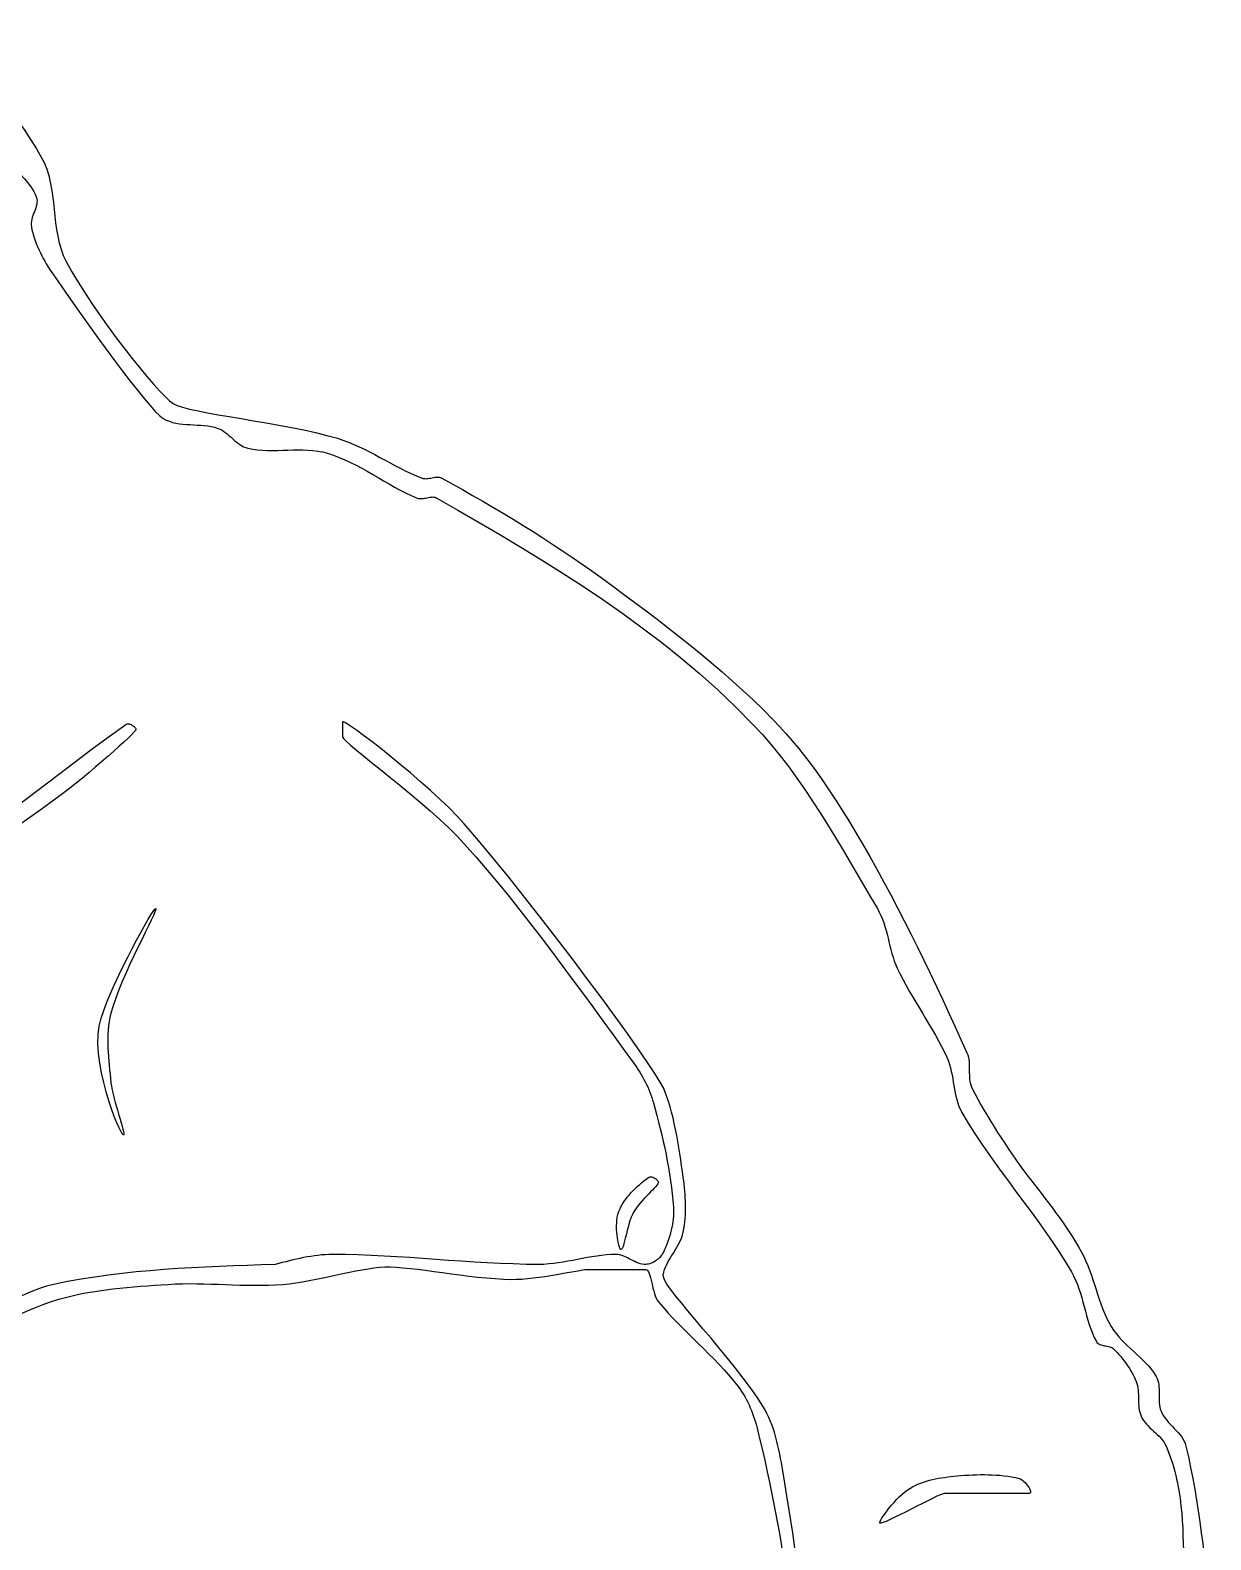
# Model space of a CAD drawing. Extents: x 4 to 678, y 18 to 648.
# Drawn here: x 383.8 to 621, y 326.7 to 630 of the extents above; entities that cross this region are included whole.
import ezdxf

# ---------------------------------------------------------------- set-up
doc = ezdxf.new("R2010")
doc.units = 0
doc.layers.add('Poly', color=3, linetype='CONTINUOUS')

msp = doc.modelspace()

# ---------------------------------------------------------------- linework, layer by layer
at = {"layer": 'Poly'}
for points in [[(364.5, 630), (366.08, 628.63), (367.63, 627.23), (369.16, 625.8), (370.66, 624.33), (372.13, 622.84), (373.57, 621.31), (374.98, 619.76), (376.36, 618.17), (377.7, 616.56), (379.01, 614.91), (380.28, 613.24), (381.51, 611.55), (382.7, 609.82), (383.84, 608.07), (384.94, 606.3), (386, 604.5)], [(379, 604.5), (379.31, 603.96), (379.66, 603.44), (380.04, 602.94), (380.44, 602.45), (380.86, 601.97), (381.29, 601.5), (381.73, 601.04), (382.17, 600.57), (382.6, 600.11), (383.02, 599.64), (383.43, 599.15), (383.81, 598.66), (384.16, 598.15), (384.48, 597.62), (384.77, 597.07), (385, 596.5)], [(386, 604.5), (386.61, 603.3), (387.1, 602.06), (387.49, 600.78), (387.81, 599.47), (388.05, 598.14), (388.25, 596.78), (388.42, 595.41), (388.56, 594.03), (388.71, 592.66), (388.86, 591.28), (389.05, 589.92), (389.29, 588.58), (389.58, 587.26), (389.96, 585.97), (390.42, 584.71), (391, 583.5)], [(385, 596.5), (385.1, 596.14), (385.14, 595.78), (385.13, 595.41), (385.08, 595.04), (384.99, 594.66), (384.88, 594.29), (384.75, 593.91), (384.61, 593.53), (384.46, 593.15), (384.32, 592.77), (384.19, 592.39), (384.08, 592.01), (384, 591.63), (383.96, 591.25), (383.95, 590.87), (384, 590.5)], [(384, 590.5), (384.13, 589.9), (384.28, 589.3), (384.45, 588.71), (384.63, 588.12), (384.84, 587.53), (385.06, 586.95), (385.29, 586.38), (385.54, 585.81), (385.81, 585.24), (386.09, 584.69), (386.38, 584.14), (386.68, 583.59), (386.99, 583.06), (387.32, 582.53), (387.66, 582.01), (388, 581.5)], [(391, 583.5), (392.13, 581.47), (393.41, 579.35), (394.8, 577.15), (396.28, 574.91), (397.83, 572.65), (399.43, 570.41), (401.04, 568.21), (402.66, 566.08), (404.24, 564.05), (405.77, 562.15), (407.23, 560.4), (408.58, 558.84), (409.81, 557.49), (410.89, 556.38), (411.79, 555.54), (412.5, 555)], [(388, 581.5), (389.37, 579.51), (390.85, 577.39), (392.41, 575.16), (394.03, 572.86), (395.69, 570.53), (397.37, 568.2), (399.04, 565.89), (400.7, 563.65), (402.3, 561.51), (403.84, 559.5), (405.3, 557.65), (406.64, 555.99), (407.85, 554.57), (408.91, 553.4), (409.8, 552.54), (410.5, 552)], [(412.5, 555), (413.28, 554.62), (414.39, 554.25), (415.81, 553.88), (417.49, 553.5), (419.4, 553.13), (421.51, 552.74), (423.77, 552.35), (426.16, 551.95), (428.64, 551.53), (431.17, 551.1), (433.72, 550.65), (436.25, 550.17), (438.73, 549.67), (441.12, 549.15), (443.39, 548.59), (445.5, 548)], [(410.5, 552), (411.1, 551.67), (411.73, 551.41), (412.39, 551.2), (413.06, 551.05), (413.74, 550.93), (414.44, 550.84), (415.15, 550.78), (415.87, 550.74), (416.59, 550.7), (417.31, 550.67), (418.03, 550.62), (418.74, 550.56), (419.45, 550.48), (420.15, 550.36), (420.83, 550.21), (421.5, 550)], [(421.5, 550), (421.92, 549.83), (422.31, 549.62), (422.69, 549.38), (423.06, 549.11), (423.42, 548.83), (423.78, 548.52), (424.12, 548.21), (424.47, 547.9), (424.82, 547.59), (425.17, 547.29), (425.53, 547), (425.89, 546.74), (426.27, 546.5), (426.66, 546.29), (427.07, 546.12), (427.5, 546)], [(427.5, 546), (428.48, 545.81), (429.47, 545.68), (430.47, 545.6), (431.48, 545.56), (432.49, 545.55), (433.5, 545.56), (434.52, 545.59), (435.53, 545.62), (436.55, 545.65), (437.56, 545.67), (438.57, 545.66), (439.57, 545.63), (440.57, 545.55), (441.55, 545.43), (442.53, 545.25), (443.5, 545)], [(445.5, 548), (446.62, 547.64), (447.71, 547.23), (448.79, 546.78), (449.86, 546.3), (450.92, 545.8), (451.97, 545.27), (453.02, 544.72), (454.05, 544.16), (455.09, 543.6), (456.13, 543.04), (457.17, 542.48), (458.22, 541.94), (459.27, 541.41), (460.34, 540.91), (461.41, 540.44), (462.5, 540)], [(443.5, 545), (444.69, 544.61), (445.87, 544.17), (447.02, 543.68), (448.15, 543.15), (449.28, 542.59), (450.39, 541.99), (451.49, 541.37), (452.59, 540.74), (453.68, 540.1), (454.77, 539.46), (455.87, 538.83), (456.97, 538.21), (458.08, 537.61), (459.21, 537.04), (460.35, 536.5), (461.5, 536)], [(462.5, 540), (462.74, 539.93), (462.98, 539.89), (463.23, 539.88), (463.49, 539.89), (463.75, 539.92), (464.01, 539.96), (464.27, 540.01), (464.53, 540.06), (464.79, 540.12), (465.05, 540.16), (465.31, 540.19), (465.56, 540.21), (465.8, 540.2), (466.04, 540.17), (466.28, 540.1), (466.5, 540)], [(466.5, 540), (468.56, 538.85), (470.62, 537.69), (472.67, 536.52), (474.71, 535.34), (476.75, 534.15), (478.78, 532.94), (480.8, 531.72), (482.81, 530.49), (484.82, 529.24), (486.81, 527.97), (488.79, 526.69), (490.76, 525.39), (492.72, 524.07), (494.66, 522.74), (496.59, 521.38), (498.5, 520)], [(461.5, 536), (461.74, 535.92), (461.98, 535.88), (462.23, 535.87), (462.48, 535.88), (462.74, 535.91), (463, 535.95), (463.27, 536), (463.53, 536.06), (463.79, 536.11), (464.05, 536.16), (464.31, 536.19), (464.56, 536.21), (464.81, 536.2), (465.05, 536.17), (465.28, 536.1), (465.5, 536)], [(465.5, 536), (469.73, 533.56), (473.96, 531.11), (478.17, 528.64), (482.36, 526.13), (486.53, 523.58), (490.66, 520.98), (494.76, 518.33), (498.82, 515.61), (502.82, 512.81), (506.77, 509.94), (510.66, 506.97), (514.49, 503.91), (518.24, 500.74), (521.91, 497.45), (525.5, 494.04), (529, 490.5)], [(498.5, 520), (500.76, 518.35), (503.01, 516.69), (505.26, 515.02), (507.51, 513.34), (509.74, 511.64), (511.96, 509.93), (514.16, 508.2), (516.35, 506.45), (518.52, 504.67), (520.67, 502.88), (522.8, 501.06), (524.9, 499.21), (526.97, 497.33), (529.01, 495.42), (531.02, 493.48), (533, 491.5)], [(533, 491.5), (534.33, 490.11), (535.63, 488.69), (536.89, 487.23), (538.12, 485.75), (539.32, 484.24), (540.49, 482.71), (541.64, 481.15), (542.76, 479.58), (543.86, 477.99), (544.93, 476.38), (545.98, 474.75), (547.02, 473.12), (548.04, 471.47), (549.04, 469.82), (550.03, 468.16), (551, 466.5)], [(348.5, 453), (352.17, 454.87), (355.74, 456.84), (359.24, 458.9), (362.68, 461.04), (366.06, 463.25), (369.4, 465.54), (372.71, 467.88), (376, 470.28), (379.28, 472.73), (382.56, 475.21), (385.86, 477.72), (389.19, 480.26), (392.56, 482.82), (395.97, 485.38), (399.45, 487.94), (403, 490.5)], [(405, 489.5), (404.9, 489.3), (404.58, 488.92), (404.07, 488.38), (403.39, 487.71), (402.55, 486.93), (401.59, 486.04), (400.51, 485.07), (399.35, 484.05), (398.12, 482.98), (396.85, 481.9), (395.56, 480.81), (394.26, 479.73), (392.99, 478.7), (391.76, 477.72), (390.59, 476.81), (389.5, 476)], [(403, 490.5), (403.12, 490.57), (403.26, 490.6), (403.4, 490.62), (403.56, 490.61), (403.72, 490.58), (403.88, 490.53), (404.04, 490.46), (404.2, 490.38), (404.35, 490.29), (404.49, 490.19), (404.63, 490.08), (404.74, 489.96), (404.84, 489.85), (404.92, 489.73), (404.97, 489.61), (405, 489.5)], [(471, 470.5), (469.57, 472.06), (467.93, 473.72), (466.13, 475.45), (464.21, 477.22), (462.21, 479), (460.16, 480.77), (458.12, 482.48), (456.12, 484.13), (454.2, 485.66), (452.4, 487.06), (450.77, 488.3), (449.34, 489.34), (448.16, 490.17), (447.26, 490.73), (446.7, 491.02), (446.5, 491)], [(446.5, 491), (446.5, 490.97), (446.5, 490.87), (446.5, 490.72), (446.5, 490.53), (446.5, 490.3), (446.5, 490.05), (446.5, 489.78), (446.5, 489.5), (446.5, 489.22), (446.5, 488.95), (446.5, 488.7), (446.5, 488.47), (446.5, 488.28), (446.5, 488.13), (446.5, 488.03), (446.5, 488)], [(529, 490.5), (530.89, 488.45), (532.72, 486.35), (534.48, 484.19), (536.18, 481.98), (537.83, 479.73), (539.43, 477.44), (540.99, 475.12), (542.51, 472.77), (544.01, 470.39), (545.47, 468), (546.91, 465.59), (548.34, 463.17), (549.76, 460.75), (551.17, 458.33), (552.58, 455.91), (554, 453.5)], [(446.5, 488), (446.7, 487.68), (447.26, 487.12), (448.14, 486.34), (449.31, 485.36), (450.72, 484.2), (452.34, 482.89), (454.13, 481.46), (456.04, 479.91), (458.03, 478.29), (460.07, 476.6), (462.11, 474.88), (464.12, 473.14), (466.05, 471.41), (467.87, 469.71), (469.53, 468.07), (471, 466.5)], [(389.5, 476), (387.5, 474.54), (385.49, 473.09), (383.47, 471.64), (381.45, 470.21), (379.42, 468.78), (377.38, 467.37), (375.33, 465.97), (373.28, 464.58), (371.21, 463.2), (369.14, 461.84), (367.06, 460.49), (364.97, 459.16), (362.87, 457.84), (360.75, 456.54), (358.63, 455.26), (356.5, 454)], [(511, 417.5), (510.37, 418.64), (509.29, 420.36), (507.8, 422.61), (505.94, 425.31), (503.76, 428.4), (501.3, 431.82), (498.6, 435.52), (495.71, 439.42), (492.67, 443.46), (489.53, 447.58), (486.34, 451.73), (483.12, 455.82), (479.94, 459.81), (476.83, 463.63), (473.83, 467.21), (471, 470.5)], [(471, 466.5), (473.3, 463.89), (475.56, 461.25), (477.79, 458.59), (479.98, 455.9), (482.15, 453.18), (484.3, 450.45), (486.42, 447.7), (488.53, 444.93), (490.62, 442.15), (492.69, 439.35), (494.76, 436.55), (496.81, 433.74), (498.86, 430.93), (500.91, 428.12), (502.95, 425.31), (505, 422.5)], [(551, 466.5), (552.46, 463.96), (553.9, 461.4), (555.31, 458.82), (556.7, 456.24), (558.07, 453.64), (559.41, 451.03), (560.74, 448.41), (562.05, 445.78), (563.34, 443.14), (564.61, 440.5), (565.87, 437.84), (567.12, 435.18), (568.36, 432.52), (569.58, 429.85), (570.79, 427.18), (572, 424.5)], [(398, 431.5), (398.54, 433.03), (399.2, 434.69), (399.93, 436.44), (400.74, 438.25), (401.59, 440.1), (402.48, 441.94), (403.38, 443.76), (404.27, 445.51), (405.14, 447.17), (405.97, 448.7), (406.73, 450.07), (407.42, 451.26), (408.01, 452.23), (408.48, 452.94), (408.82, 453.38), (409, 453.5)], [(409, 453.5), (409.01, 453.3), (408.84, 452.83), (408.53, 452.1), (408.09, 451.15), (407.53, 450.01), (406.89, 448.69), (406.17, 447.24), (405.41, 445.67), (404.62, 444.02), (403.82, 442.32), (403.04, 440.59), (402.28, 438.86), (401.58, 437.16), (400.95, 435.51), (400.42, 433.95), (400, 432.5)], [(554, 453.5), (554.38, 452.81), (554.72, 452.1), (555.01, 451.37), (555.28, 450.63), (555.52, 449.88), (555.74, 449.12), (555.94, 448.35), (556.14, 447.57), (556.33, 446.8), (556.52, 446.02), (556.71, 445.25), (556.92, 444.48), (557.15, 443.72), (557.4, 442.96), (557.68, 442.22), (558, 441.5)], [(558, 441.5), (558.56, 440.34), (559.15, 439.2), (559.76, 438.07), (560.39, 436.94), (561.04, 435.83), (561.7, 434.72), (562.37, 433.62), (563.04, 432.52), (563.7, 431.41), (564.37, 430.31), (565.02, 429.2), (565.66, 428.08), (566.28, 426.95), (566.88, 425.82), (567.46, 424.67), (568, 423.5)], [(402.5, 408), (402.33, 408.15), (402.04, 408.63), (401.65, 409.42), (401.18, 410.47), (400.67, 411.76), (400.12, 413.25), (399.57, 414.9), (399.04, 416.68), (398.54, 418.56), (398.1, 420.5), (397.75, 422.47), (397.5, 424.42), (397.38, 426.34), (397.4, 428.18), (397.6, 429.91), (398, 431.5)], [(400, 432.5), (399.8, 431.65), (399.65, 430.79), (399.53, 429.93), (399.44, 429.06), (399.39, 428.19), (399.36, 427.31), (399.36, 426.43), (399.39, 425.55), (399.43, 424.66), (399.49, 423.78), (399.56, 422.89), (399.64, 422.01), (399.72, 421.13), (399.82, 420.25), (399.91, 419.37), (400, 418.5)], [(505, 422.5), (505.33, 422.05), (505.64, 421.58), (505.95, 421.11), (506.26, 420.64), (506.55, 420.16), (506.83, 419.67), (507.1, 419.17), (507.36, 418.68), (507.61, 418.17), (507.85, 417.66), (508.08, 417.14), (508.29, 416.62), (508.49, 416.1), (508.67, 415.57), (508.84, 415.04), (509, 414.5)], [(568, 423.5), (568.27, 422.84), (568.5, 422.17), (568.69, 421.48), (568.86, 420.78), (569, 420.07), (569.13, 419.36), (569.25, 418.65), (569.37, 417.93), (569.49, 417.22), (569.62, 416.51), (569.77, 415.81), (569.94, 415.12), (570.15, 414.44), (570.39, 413.77), (570.67, 413.13), (571, 412.5)], [(572, 424.5), (572.16, 424.09), (572.28, 423.67), (572.36, 423.24), (572.42, 422.8), (572.45, 422.35), (572.47, 421.9), (572.47, 421.44), (572.47, 420.99), (572.47, 420.53), (572.48, 420.08), (572.5, 419.63), (572.54, 419.18), (572.61, 418.75), (572.7, 418.32), (572.83, 417.9), (573, 417.5)], [(400, 418.5), (400.09, 417.79), (400.24, 417.03), (400.41, 416.22), (400.62, 415.37), (400.86, 414.51), (401.1, 413.65), (401.35, 412.8), (401.6, 411.97), (401.84, 411.18), (402.05, 410.45), (402.24, 409.79), (402.4, 409.21), (402.51, 408.72), (402.57, 408.35), (402.57, 408.11), (402.5, 408)], [(515, 399.5), (514.84, 400.66), (514.67, 401.84), (514.49, 403.04), (514.31, 404.26), (514.11, 405.48), (513.9, 406.71), (513.68, 407.92), (513.45, 409.13), (513.2, 410.31), (512.94, 411.47), (512.66, 412.59), (512.37, 413.68), (512.05, 414.72), (511.72, 415.71), (511.37, 416.64), (511, 417.5)], [(573, 417.5), (573.58, 416.35), (574.18, 415.2), (574.8, 414.07), (575.44, 412.95), (576.1, 411.83), (576.77, 410.73), (577.45, 409.63), (578.15, 408.54), (578.86, 407.46), (579.58, 406.38), (580.3, 405.31), (581.03, 404.24), (581.77, 403.17), (582.51, 402.11), (583.26, 401.06), (584, 400)], [(509, 414.5), (509.35, 413.21), (509.7, 411.92), (510.03, 410.62), (510.36, 409.32), (510.67, 408.02), (510.97, 406.71), (511.26, 405.4), (511.53, 404.09), (511.79, 402.78), (512.03, 401.46), (512.24, 400.14), (512.44, 398.81), (512.62, 397.49), (512.77, 396.16), (512.9, 394.83), (513, 393.5)], [(571, 412.5), (572.25, 410.42), (573.54, 408.37), (574.88, 406.35), (576.26, 404.35), (577.67, 402.37), (579.09, 400.4), (580.53, 398.44), (581.98, 396.49), (583.43, 394.54), (584.88, 392.58), (586.3, 390.61), (587.71, 388.64), (589.09, 386.64), (590.44, 384.62), (591.74, 382.58), (593, 380.5)], [(502, 392.5), (502.22, 393.03), (502.47, 393.55), (502.75, 394.05), (503.05, 394.55), (503.38, 395.03), (503.73, 395.49), (504.1, 395.94), (504.49, 396.39), (504.89, 396.82), (505.31, 397.23), (505.74, 397.64), (506.18, 398.03), (506.63, 398.42), (507.08, 398.79), (507.54, 399.15), (508, 399.5)], [(510, 398.5), (509.98, 398.36), (509.87, 398.17), (509.69, 397.93), (509.45, 397.64), (509.15, 397.31), (508.8, 396.95), (508.42, 396.56), (508.02, 396.14), (507.6, 395.7), (507.17, 395.25), (506.74, 394.78), (506.33, 394.32), (505.94, 393.85), (505.58, 393.39), (505.27, 392.94), (505, 392.5)], [(508, 399.5), (508.12, 399.57), (508.25, 399.61), (508.4, 399.62), (508.55, 399.61), (508.7, 399.58), (508.86, 399.53), (509.02, 399.46), (509.18, 399.38), (509.33, 399.29), (509.47, 399.19), (509.6, 399.08), (509.72, 398.96), (509.82, 398.84), (509.9, 398.73), (509.96, 398.61), (510, 398.5)], [(515, 388.5), (515.12, 389.18), (515.23, 389.86), (515.31, 390.54), (515.37, 391.22), (515.42, 391.91), (515.45, 392.6), (515.46, 393.29), (515.46, 393.99), (515.44, 394.68), (515.41, 395.37), (515.37, 396.06), (515.31, 396.75), (515.25, 397.44), (515.17, 398.13), (515.09, 398.82), (515, 399.5)], [(584, 400), (584.74, 399.07), (585.48, 398.14), (586.21, 397.2), (586.95, 396.27), (587.67, 395.32), (588.4, 394.38), (589.11, 393.42), (589.82, 392.47), (590.52, 391.5), (591.2, 390.53), (591.87, 389.55), (592.53, 388.56), (593.18, 387.56), (593.8, 386.55), (594.41, 385.53), (595, 384.5)], [(502.5, 385), (502.39, 385.07), (502.27, 385.25), (502.16, 385.52), (502.05, 385.87), (501.95, 386.3), (501.85, 386.79), (501.77, 387.32), (501.7, 387.9), (501.65, 388.5), (501.61, 389.12), (501.6, 389.74), (501.62, 390.35), (501.67, 390.94), (501.74, 391.51), (501.85, 392.03), (502, 392.5)], [(505, 392.5), (504.77, 392.04), (504.55, 391.51), (504.34, 390.95), (504.15, 390.35), (503.97, 389.72), (503.8, 389.09), (503.64, 388.47), (503.49, 387.86), (503.35, 387.28), (503.21, 386.73), (503.08, 386.24), (502.96, 385.82), (502.84, 385.47), (502.72, 385.21), (502.61, 385.05), (502.5, 385)], [(513, 393.5), (513.03, 392.92), (513.03, 392.35), (513, 391.77), (512.96, 391.19), (512.89, 390.61), (512.81, 390.04), (512.7, 389.46), (512.57, 388.89), (512.43, 388.32), (512.27, 387.76), (512.09, 387.2), (511.9, 386.64), (511.69, 386.1), (511.48, 385.56), (511.24, 385.02), (511, 384.5)], [(511, 379.5), (510.99, 379.97), (511.06, 380.45), (511.21, 380.96), (511.41, 381.48), (511.67, 382.02), (511.97, 382.57), (512.3, 383.13), (512.65, 383.7), (513.01, 384.29), (513.37, 384.88), (513.73, 385.48), (514.06, 386.08), (514.37, 386.68), (514.63, 387.29), (514.85, 387.9), (515, 388.5)], [(444.5, 384), (443.77, 383.99), (443.04, 383.95), (442.32, 383.9), (441.59, 383.83), (440.87, 383.74), (440.14, 383.63), (439.42, 383.51), (438.7, 383.37), (437.98, 383.22), (437.26, 383.07), (436.55, 382.9), (435.84, 382.73), (435.12, 382.55), (434.41, 382.37), (433.71, 382.19), (433, 382)], [(486, 382), (483.4, 382.02), (480.81, 382.09), (478.21, 382.18), (475.62, 382.31), (473.03, 382.46), (470.43, 382.63), (467.84, 382.81), (465.25, 383), (462.66, 383.19), (460.07, 383.37), (457.47, 383.54), (454.88, 383.69), (452.29, 383.82), (449.69, 383.91), (447.1, 383.98), (444.5, 384)], [(501.5, 384), (500.52, 383.98), (499.55, 383.91), (498.58, 383.82), (497.61, 383.69), (496.65, 383.54), (495.68, 383.37), (494.71, 383.19), (493.75, 383), (492.79, 382.81), (491.82, 382.63), (490.85, 382.46), (489.89, 382.31), (488.92, 382.18), (487.95, 382.09), (486.98, 382.02), (486, 382)], [(507.5, 382), (507.11, 382), (506.72, 382.05), (506.35, 382.14), (505.97, 382.27), (505.6, 382.41), (505.23, 382.58), (504.87, 382.77), (504.5, 382.96), (504.14, 383.15), (503.77, 383.34), (503.4, 383.51), (503.03, 383.67), (502.66, 383.81), (502.28, 383.91), (501.89, 383.98), (501.5, 384)], [(511, 384.5), (510.87, 384.26), (510.73, 384.02), (510.57, 383.8), (510.39, 383.57), (510.2, 383.36), (510, 383.16), (509.78, 382.97), (509.55, 382.79), (509.32, 382.63), (509.07, 382.48), (508.82, 382.35), (508.56, 382.24), (508.3, 382.15), (508.04, 382.08), (507.77, 382.03), (507.5, 382)], [(595, 384.5), (595.47, 383.61), (595.9, 382.69), (596.29, 381.76), (596.65, 380.82), (597, 379.87), (597.32, 378.9), (597.63, 377.94), (597.94, 376.97), (598.26, 376), (598.58, 375.04), (598.91, 374.08), (599.26, 373.13), (599.64, 372.2), (600.05, 371.28), (600.5, 370.38), (601, 369.5)], [(433, 382), (430.21, 381.91), (427.41, 381.82), (424.62, 381.72), (421.82, 381.61), (419.02, 381.48), (416.22, 381.34), (413.43, 381.17), (410.63, 380.98), (407.85, 380.75), (405.06, 380.49), (402.28, 380.19), (399.51, 379.85), (396.74, 379.47), (393.99, 379.03), (391.24, 378.55), (388.5, 378)], [(434.5, 378), (435.81, 378.13), (437.14, 378.3), (438.49, 378.51), (439.85, 378.75), (441.22, 379.02), (442.58, 379.3), (443.94, 379.59), (445.29, 379.89), (446.62, 380.17), (447.93, 380.45), (449.22, 380.71), (450.46, 380.95), (451.67, 381.15), (452.83, 381.32), (453.94, 381.43), (455, 381.5)], [(455, 381.5), (456.09, 381.51), (457.31, 381.45), (458.65, 381.35), (460.09, 381.21), (461.62, 381.03), (463.22, 380.82), (464.88, 380.6), (466.6, 380.36), (468.35, 380.12), (470.12, 379.89), (471.9, 379.67), (473.68, 379.46), (475.44, 379.29), (477.18, 379.15), (478.87, 379.05), (480.5, 379)], [(480.5, 379), (481.49, 379.01), (482.55, 379.07), (483.67, 379.16), (484.83, 379.29), (486.01, 379.44), (487.2, 379.61), (488.37, 379.79), (489.52, 379.98), (490.61, 380.17), (491.64, 380.35), (492.59, 380.52), (493.44, 380.68), (494.18, 380.81), (494.78, 380.91), (495.22, 380.98), (495.5, 381)], [(495.5, 381), (495.63, 381), (496.02, 381), (496.61, 381), (497.38, 381), (498.28, 381), (499.3, 381), (500.38, 381), (501.5, 381), (502.62, 381), (503.7, 381), (504.72, 381), (505.62, 381), (506.39, 381), (506.98, 381), (507.37, 381), (507.5, 381)], [(507.5, 381), (507.68, 380.94), (507.84, 380.78), (507.99, 380.53), (508.13, 380.2), (508.27, 379.81), (508.39, 379.35), (508.52, 378.86), (508.65, 378.33), (508.78, 377.79), (508.91, 377.24), (509.05, 376.7), (509.21, 376.17), (509.38, 375.68), (509.57, 375.23), (509.77, 374.83), (510, 374.5)], [(531, 353.5), (529.83, 355.3), (528.51, 357.19), (527.05, 359.15), (525.5, 361.15), (523.88, 363.17), (522.23, 365.18), (520.58, 367.16), (518.96, 369.08), (517.4, 370.92), (515.94, 372.66), (514.61, 374.27), (513.44, 375.72), (512.46, 377), (511.71, 378.07), (511.21, 378.91), (511, 379.5)], [(593, 380.5), (593.44, 379.69), (593.84, 378.85), (594.19, 377.99), (594.5, 377.12), (594.79, 376.23), (595.06, 375.34), (595.31, 374.43), (595.55, 373.53), (595.79, 372.62), (596.03, 371.71), (596.29, 370.81), (596.57, 369.92), (596.87, 369.04), (597.2, 368.17), (597.58, 367.33), (598, 366.5)], [(388.5, 378), (387.04, 377.64), (385.61, 377.19), (384.2, 376.66), (382.82, 376.06), (381.46, 375.41), (380.11, 374.71), (378.77, 373.99), (377.44, 373.24), (376.11, 372.49), (374.78, 371.74), (373.44, 371), (372.09, 370.3), (370.72, 369.63), (369.34, 369.02), (367.93, 368.47), (366.5, 368)], [(389.5, 375), (390.84, 375.37), (392.18, 375.7), (393.54, 376), (394.9, 376.27), (396.26, 376.51), (397.64, 376.73), (399.01, 376.92), (400.4, 377.09), (401.78, 377.24), (403.17, 377.38), (404.56, 377.5), (405.95, 377.61), (407.34, 377.72), (408.73, 377.81), (410.11, 377.91), (411.5, 378)], [(411.5, 378), (412.93, 378.08), (414.37, 378.12), (415.81, 378.14), (417.25, 378.13), (418.68, 378.1), (420.12, 378.06), (421.56, 378.01), (423, 377.96), (424.44, 377.91), (425.88, 377.86), (427.32, 377.83), (428.76, 377.81), (430.2, 377.82), (431.63, 377.84), (433.07, 377.9), (434.5, 378)], [(363.5, 364), (365.18, 364.54), (366.84, 365.14), (368.47, 365.79), (370.1, 366.48), (371.71, 367.21), (373.31, 367.97), (374.9, 368.74), (376.49, 369.52), (378.09, 370.3), (379.68, 371.07), (381.28, 371.82), (382.89, 372.55), (384.52, 373.24), (386.16, 373.88), (387.82, 374.47), (389.5, 375)], [(510, 374.5), (510.94, 373.39), (511.91, 372.3), (512.91, 371.23), (513.92, 370.18), (514.95, 369.14), (515.98, 368.11), (517.03, 367.08), (518.07, 366.06), (519.12, 365.03), (520.16, 364), (521.18, 362.97), (522.19, 361.91), (523.19, 360.84), (524.15, 359.75), (525.09, 358.64), (526, 357.5)], [(601, 369.5), (601.46, 368.8), (601.96, 368.12), (602.49, 367.48), (603.06, 366.86), (603.65, 366.26), (604.26, 365.67), (604.88, 365.08), (605.51, 364.51), (606.14, 363.93), (606.76, 363.35), (607.37, 362.76), (607.96, 362.15), (608.52, 361.53), (609.06, 360.88), (609.55, 360.21), (610, 359.5)], [(598, 366.5), (598.13, 366.31), (598.29, 366.15), (598.47, 366.03), (598.68, 365.92), (598.9, 365.84), (599.14, 365.77), (599.39, 365.72), (599.64, 365.67), (599.9, 365.62), (600.16, 365.58), (600.41, 365.52), (600.66, 365.46), (600.9, 365.38), (601.12, 365.28), (601.32, 365.15), (601.5, 365)], [(601.5, 365), (601.85, 364.65), (602.19, 364.29), (602.52, 363.92), (602.85, 363.54), (603.17, 363.16), (603.48, 362.77), (603.78, 362.37), (604.08, 361.97), (604.36, 361.56), (604.63, 361.14), (604.89, 360.71), (605.14, 360.28), (605.38, 359.85), (605.6, 359.4), (605.81, 358.95), (606, 358.5)], [(606, 358.5), (606.15, 358.09), (606.26, 357.66), (606.34, 357.23), (606.39, 356.79), (606.43, 356.34), (606.45, 355.89), (606.46, 355.44), (606.46, 354.98), (606.47, 354.53), (606.48, 354.08), (606.51, 353.63), (606.55, 353.19), (606.62, 352.75), (606.71, 352.33), (606.84, 351.91), (607, 351.5)], [(610, 359.5), (610.2, 359.11), (610.35, 358.7), (610.46, 358.29), (610.53, 357.85), (610.57, 357.41), (610.6, 356.96), (610.6, 356.51), (610.6, 356.05), (610.59, 355.59), (610.59, 355.13), (610.6, 354.67), (610.62, 354.22), (610.67, 353.78), (610.74, 353.34), (610.85, 352.91), (611, 352.5)], [(526, 357.5), (526.37, 357.01), (526.72, 356.5), (527.05, 355.98), (527.36, 355.45), (527.66, 354.9), (527.94, 354.35), (528.21, 353.79), (528.47, 353.22), (528.7, 352.65), (528.93, 352.07), (529.14, 351.48), (529.34, 350.89), (529.52, 350.29), (529.69, 349.7), (529.85, 349.1), (530, 348.5)], [(535, 340.5), (534.86, 341.34), (534.71, 342.18), (534.55, 343.03), (534.39, 343.87), (534.21, 344.72), (534.03, 345.56), (533.83, 346.4), (533.61, 347.23), (533.37, 348.05), (533.11, 348.87), (532.83, 349.67), (532.52, 350.47), (532.19, 351.25), (531.82, 352.02), (531.43, 352.77), (531, 353.5)], [(611, 352.5), (611.23, 352.02), (611.51, 351.56), (611.82, 351.11), (612.16, 350.69), (612.53, 350.27), (612.9, 349.86), (613.29, 349.46), (613.67, 349.06), (614.06, 348.65), (614.42, 348.25), (614.77, 347.83), (615.1, 347.4), (615.39, 346.96), (615.64, 346.49), (615.85, 346.01), (616, 345.5)], [(607, 351.5), (607.22, 351.07), (607.48, 350.66), (607.78, 350.27), (608.09, 349.9), (608.43, 349.54), (608.78, 349.19), (609.15, 348.85), (609.51, 348.51), (609.88, 348.16), (610.24, 347.82), (610.59, 347.47), (610.93, 347.11), (611.24, 346.73), (611.53, 346.34), (611.78, 345.93), (612, 345.5)], [(530, 348.5), (530.48, 346.46), (530.96, 344.42), (531.42, 342.37), (531.87, 340.32), (532.32, 338.27), (532.74, 336.21), (533.16, 334.15), (533.55, 332.09), (533.93, 330.03), (534.3, 327.96), (534.64, 325.89), (534.96, 323.82), (535.26, 321.74), (535.53, 319.67), (535.78, 317.58), (536, 315.5)], [(612, 345.5), (612.3, 344.79), (612.59, 344.07), (612.86, 343.34), (613.11, 342.61), (613.35, 341.87), (613.57, 341.13), (613.77, 340.38), (613.96, 339.62), (614.13, 338.87), (614.29, 338.1), (614.44, 337.34), (614.57, 336.57), (614.7, 335.81), (614.81, 335.04), (614.91, 334.27), (615, 333.5)], [(616, 345.5), (616.49, 343.35), (616.95, 341.19), (617.38, 339.02), (617.77, 336.84), (618.14, 334.66), (618.48, 332.48), (618.8, 330.29), (619.09, 328.1), (619.37, 325.9), (619.63, 323.71), (619.88, 321.51), (620.12, 319.3), (620.35, 317.1), (620.57, 314.9), (620.78, 312.7), (621, 310.5)], [(540, 300.5), (539.84, 303.01), (539.66, 305.53), (539.45, 308.04), (539.21, 310.55), (538.95, 313.05), (538.67, 315.56), (538.37, 318.06), (538.06, 320.56), (537.72, 323.06), (537.37, 325.56), (537, 328.05), (536.62, 330.55), (536.23, 333.04), (535.83, 335.53), (535.42, 338.02), (535, 340.5)], [(570, 339.5), (570.78, 339.57), (571.56, 339.63), (572.35, 339.68), (573.14, 339.72), (573.92, 339.75), (574.71, 339.77), (575.5, 339.77), (576.29, 339.76), (577.07, 339.73), (577.86, 339.69), (578.64, 339.63), (579.42, 339.54), (580.2, 339.44), (580.97, 339.32), (581.74, 339.17), (582.5, 339)], [(554.5, 330), (554.48, 330.14), (554.54, 330.37), (554.69, 330.68), (554.91, 331.06), (555.2, 331.5), (555.55, 331.99), (555.94, 332.52), (556.38, 333.07), (556.85, 333.63), (557.35, 334.2), (557.87, 334.76), (558.41, 335.29), (558.94, 335.8), (559.47, 336.26), (560, 336.66), (560.5, 337)], [(560.5, 337), (561.03, 337.31), (561.58, 337.59), (562.13, 337.84), (562.7, 338.07), (563.28, 338.28), (563.87, 338.46), (564.47, 338.63), (565.07, 338.78), (565.68, 338.91), (566.3, 339.03), (566.91, 339.13), (567.53, 339.22), (568.15, 339.31), (568.77, 339.38), (569.39, 339.44), (570, 339.5)], [(582.5, 339), (582.73, 338.92), (582.96, 338.79), (583.2, 338.62), (583.45, 338.41), (583.68, 338.18), (583.91, 337.93), (584.12, 337.66), (584.31, 337.39), (584.48, 337.13), (584.61, 336.87), (584.71, 336.64), (584.77, 336.43), (584.79, 336.25), (584.75, 336.12), (584.66, 336.03), (584.5, 336)], [(567.5, 336), (567.19, 335.93), (566.67, 335.72), (565.96, 335.41), (565.1, 335), (564.12, 334.52), (563.04, 333.98), (561.92, 333.41), (560.76, 332.83), (559.62, 332.25), (558.51, 331.7), (557.48, 331.19), (556.55, 330.74), (555.75, 330.38), (555.12, 330.13), (554.7, 329.99), (554.5, 330)], [(584.5, 336), (584.31, 336), (583.77, 336), (582.93, 336), (581.84, 336), (580.56, 336), (579.12, 336), (577.59, 336), (576, 336), (574.41, 336), (572.88, 336), (571.44, 336), (570.16, 336), (569.07, 336), (568.23, 336), (567.69, 336), (567.5, 336)], [(615, 333.5), (615.15, 332.01), (615.26, 330.51), (615.35, 329.01), (615.41, 327.51), (615.46, 326.01), (615.49, 324.51), (615.51, 323.01), (615.52, 321.5), (615.53, 320), (615.55, 318.5), (615.58, 316.99), (615.62, 315.49), (615.67, 313.99), (615.75, 312.49), (615.86, 310.99), (616, 309.5)]]:
    msp.add_lwpolyline(points, dxfattribs=at)

doc.saveas('drawing.dxf')
